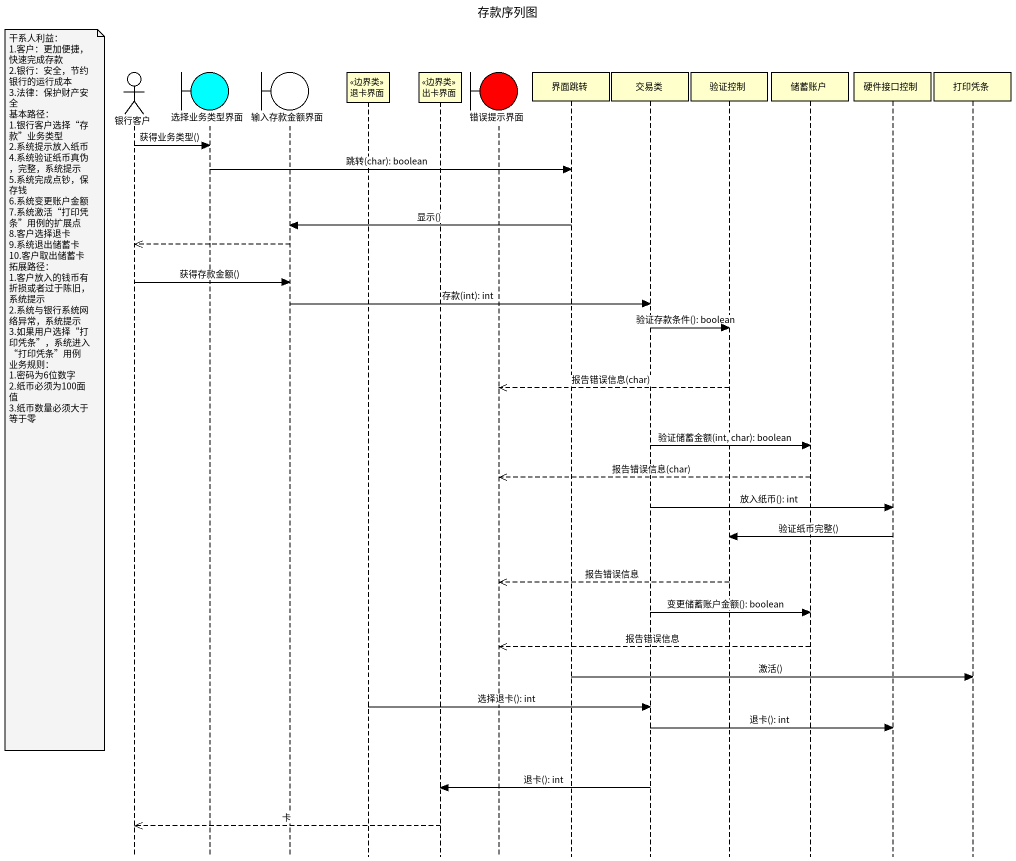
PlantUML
@startuml
title 存款序列图
hide footbox
actor 银行客户
boundary 选择业务类型界面 #00FFFF
boundary 输入存款金额界面
participant 退卡界面 <<边界类>>
participant 出卡界面 <<边界类>>
boundary 错误提示界面 #FF0000
participant 界面跳转
participant 交易类
participant 验证控制
participant 储蓄账户
participant 硬件接口控制
participant 打印凭条

银行客户 -> 选择业务类型界面 : 获得业务类型()
选择业务类型界面 -> 界面跳转 : 跳转(char): boolean
界面跳转 -> 输入存款金额界面 : 显示()
输入存款金额界面 -->> 银行客户
银行客户 -> 输入存款金额界面 : 获得存款金额()
输入存款金额界面 -> 交易类 : 存款(int): int
交易类 -> 验证控制 : 验证存款条件(): boolean
验证控制 -->> 错误提示界面 : 报告错误信息(char)
note left of 银行客户
  干系人利益：
  1.客户：更加便捷，快速完成存款
  2.银行：安全，节约银行的运行成本
  3.法律：保护财产安全
  基本路径：
  1.银行客户选择“存款”业务类型
  2.系统提示放入纸币
  4.系统验证纸币真伪，完整，系统提示
  5.系统完成点钞，保存钱
  6.系统变更账户金额
  7.系统激活“打印凭条”用例的扩展点
  8.客户选择退卡
  9.系统退出储蓄卡
  10.客户取出储蓄卡
  拓展路径：
  1.客户放入的钱币有折损或者过于陈旧，系统提示
  2.系统与银行系统网络异常，系统提示
  3.如果用户选择“打印凭条”，系统进入“打印凭条”用例
  业务规则：
  1.密码为6位数字
  2.纸币必须为100面值
  3.纸币数量必须大于等于零
end note
交易类 -> 储蓄账户 : 验证储蓄金额(int, char): boolean
储蓄账户 -->> 错误提示界面 : 报告错误信息(char)
交易类 -> 硬件接口控制 : 放入纸币(): int
硬件接口控制 -> 验证控制 : 验证纸币完整()
验证控制 -->> 错误提示界面 : 报告错误信息
交易类 -> 储蓄账户 : 变更储蓄账户金额(): boolean
储蓄账户 -->> 错误提示界面 : 报告错误信息
界面跳转 -> 打印凭条 : 激活()
退卡界面 -> 交易类 : 选择退卡(): int
交易类 -> 硬件接口控制 : 退卡(): int
交易类 -> 出卡界面 : 退卡(): int
出卡界面 -->> 银行客户 : 卡
@enduml
